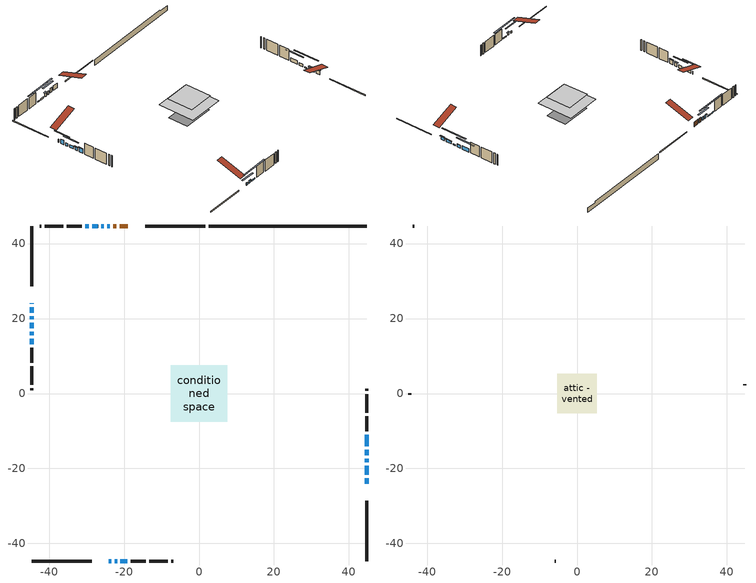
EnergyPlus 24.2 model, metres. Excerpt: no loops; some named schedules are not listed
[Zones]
conditioned space
 floor outside (Floor1 construction): -0.68,-0.68 -0.68,0.68 0.68,0.68 0.68,-0.68 z0.61
 floor adiabatic (AdiabaticFloorConstruction): -7.51,-7.51 -7.51,7.51 7.51,7.51 7.51,-7.51 z3.05
 floor foundation (Slab1 construction): -6.31,-4.21 -6.31,4.21 6.31,4.21 6.31,-4.21 z-1.83
 wall outside (RimJoist1 construction): 1.7,44.69 -14.38,44.69 / -44.69,-44.69 -28.62,-44.69 / -44.69,44.69 -44.69,28.62 / 44.69,-44.69 44.69,-28.62 z0.61:0.91
 wall outside (AdiabaticWallConstruction 1): -18.97,44.69 -21.12,44.69 / -22.05,44.69 -22.94,44.69 z0.61:2.64
 wall outside (AdiabaticWallConstruction): -44.69,24.03 -44.69,23.93 / 44.69,-21.67 44.69,-19.24 / -44.69,20.65 -44.69,19.82 / -44.69,18.89 -44.69,17.46 / 44.69,-16.46 44.69,-14.98 z0.61:1.83; -23.87,44.69 -24.48,44.69 / -25.41,44.69 -26.02,44.69 z0.61:2.14; -24.03,-44.69 -23.41,-44.69 z0.61:1.53; -44.69,23 -44.69,21.58 / -44.69,14.59 -44.69,13.17 z0.61:2.44; 44.69,-24.02 44.69,-22.6 / -44.69,16.54 -44.69,15.52 / 44.69,-14.05 44.69,-11 z0.61:2.13; -22.49,-44.69 -21.87,-44.69 z0.61:1.63; 44.69,-18.31 44.69,-17.39 / -26.95,44.69 -28.47,44.69 / -29.4,44.69 -30.32,44.69 / -20.95,-44.69 -19.12,-44.69 z0.61:1.07
 wall outside (Wall1 construction): -31.24,44.69 -35.23,44.69 / -18.19,-44.69 -14.2,-44.69 / -44.69,12.24 -44.69,8.25 / 44.69,-10.07 44.69,-6.09 z0.61:5.49
 wall outside (Wall2 construction): -36.16,44.69 -41.11,44.69 / -13.27,-44.69 -8.33,-44.69 / -44.69,7.32 -44.69,2.38 / 44.69,-5.16 44.69,-0.21 z0.61:5.49
 wall outside (Wall3 construction): -42.03,44.69 -42.55,44.69 / -7.4,-44.69 -6.88,-44.69 / -44.69,1.45 -44.69,0.93 / 44.69,0.72 44.69,1.24 z0.61:5.49
 wall foundation (FoundationWall1 construction): 2.63,44.69,-1.83 2.63,44.69,0.61 40.48,44.69,0.61 40.48,44.69,0.05 44.69,44.69,0.05 44.69,44.69,-1.83
 window (WindowConstruction 11): -44.69,24.02 -44.69,23.93 z0.61:1.83
 window (WindowConstruction 1): -23.87,44.69 -24.48,44.69 z0.61:2.13
 window (WindowConstruction 2): -25.41,44.69 -26.02,44.69 z0.61:2.13
 window (WindowConstruction 3): -24.02,-44.69 -23.41,-44.69 z0.61:1.52
 window (WindowConstruction 4): -44.69,23 -44.69,21.58 z0.61:2.44
 window (WindowConstruction 5): 44.69,-24.02 44.69,-22.6 z0.61:2.13
 window (WindowConstruction 6): 44.69,-21.67 44.69,-19.24 z0.61:1.83
 window (WindowConstruction 7): -22.48,-44.69 -21.88,-44.69 z0.61:1.62
 window (WindowConstruction 12): -44.69,20.65 -44.69,19.82 z0.61:1.83
 window (WindowConstruction 8): -44.69,18.89 -44.69,17.46 z0.61:1.83
 window (WindowConstruction 9): -44.69,16.53 -44.69,15.52 z0.61:2.13
 window (WindowConstruction 10): -44.69,14.59 -44.69,13.17 z0.61:2.44
 window (WindowConstruction 14): 44.69,-18.31 44.69,-17.39 z0.61:1.07
 window (WindowConstruction 15): -26.95,44.69 -28.47,44.69 z0.61:1.07
 window (WindowConstruction 16): -29.4,44.69 -30.32,44.69 z0.61:1.07
 window (WindowConstruction 17): -20.95,-44.69 -19.12,-44.69 z0.61:1.07
 window (WindowConstruction 13): 44.69,-16.46 44.69,-14.98 z0.61:1.83
 window (WindowConstruction): 44.69,-14.05 44.69,-11 z0.61:2.13
 door (Door): -18.97,44.69 -21.12,44.69 z0.61:2.64
 door (Door 1): -22.05,44.69 -22.94,44.69 z0.61:2.64
 ceiling adiabatic (AdiabaticFloorConstruction): 7.51,-7.51 7.51,7.51 -7.51,7.51 -7.51,-7.51 z3.05
attic - vented
 floor to conditioned space (Floor3 construction Reversed): -5.32,-5.32 -5.32,5.32 5.32,5.32 5.32,-5.32 z5.49
 wall outside (Wall4 construction): -43.48,44.69 -43.76,44.69 / -5.95,-44.69 -5.67,-44.69 / -44.69,0 -44.69,-0.28 / 44.69,2.17 44.69,2.45 z0.61:5.49
 roof outside (Roof1 construction): -18.04,44.69,5.49 -18.04,34.32,8.94 -15.31,34.32,8.94 -15.31,44.69,5.49; -24.95,-44.69,5.49 -24.95,-34.32,8.94 -27.69,-34.32,8.94 -27.69,-44.69,5.49; -44.69,24.95,5.49 -34.32,24.95,8.94 -34.32,27.69,8.94 -44.69,27.69,5.49; 44.69,-24.95,5.49 34.32,-24.95,8.94 34.32,-27.69,8.94 44.69,-27.69,5.49
shading: -27.12,44.69 -21.23,44.69 -21.23,45.1 -27.12,45.1 z4.77; -26.22,44.69 -25.21,44.69 -25.21,45.1 -26.22,45.1 z2.34; -20.77,-44.69 -26.66,-44.69 -26.66,-45.1 -20.77,-45.1 z4.16; -44.69,18.94 -44.69,25.64 -45.1,25.64 -45.1,18.94 z5.08; 44.69,-22.4 44.69,-24.22 45.1,-24.22 45.1,-22.4 z2.34; 44.69,-19.03 44.69,-21.88 45.1,-21.88 45.1,-19.03 z2.03; -21.67,-44.69 -22.69,-44.69 -22.69,-45.1 -21.67,-45.1 z1.83; -44.69,14.82 -44.69,21.53 -45.1,21.53 -45.1,14.82 z4.47; -44.69,15.32 -44.69,16.74 -45.1,16.74 -45.1,15.32 z2.34; -44.69,12.97 -44.69,14.79 -45.1,14.79 -45.1,12.97 z2.64; 44.69,-12.31 44.69,-23.39 45.1,-23.39 45.1,-12.31 z6.15; -33.55,44.69 -21.87,44.69 -21.87,45.1 -33.55,45.1 z6.15; -35.4,44.69 -24.32,44.69 -24.32,45.1 -35.4,45.1 z6.15; -14.04,-44.69 -26.03,-44.69 -26.03,-45.1 -14.04,-45.1 z6.15; 44.69,-8.36 44.69,-16.69 45.1,-16.69 45.1,-8.36 z4.77
[Building]
Building 1: Terrain=Suburbs
[Site:Location]
Edmonton Intl AP_AB: Latitude {deg}=53.31; Longitude {deg}=-113.58; Time Zone {hr}=-7; Elevation {m}=723; Keep Site Location Information=Yes
[Site:GroundTemperature:Shallow]
-1.56185, -3.61833, -3.78302, -2.80711, 1.11059, 5.01004, 8.39065, 10.5322, 10.7141, 8.97234, 5.67794, 1.89811
[Site:WaterMainsTemperature]
Calculation Method=Schedule; Temperature Schedule=mains temperature schedule
[Material] Roughness=Rough; Thermal Absorptance=0.9
Name | Thickness {m} | Conductivity {W/m-K} | Density {kg/m3} | Specific Heat {J/kg-K} | Solar Absorptance | Visible Absorptance
asphalt or fiberglass shingles | 0.00635 | 0.162714 | 1121.4 | 1465.45 | 0.4 | 0.4
ceiling loosefill ins | 0.169333 | 0.0480833 | 16.02 | 1046.75 | 0.7 | 0.7
ceiling stud and cavity | 0.1397 | 0.0953572 | 65.682 | 1177.47 | 0.7 | 0.7
concrete 4.0 in. | 0.1016 | 1.803125 | 2242.8 | 837.4 | 0.7 | 0.7
concrete 8.0 in. | 0.2032 | 1.803125 | 2242.8 | 837.4 | 0.7 | 0.7
door material | 0.04445 | 0.053851 | 512.64 | 1214.23 | 0.7 | 0.7
exterior vertical ins | 0.0460229 | 0.029427 | 32.04 | 1214.23 | 0.7 | 0.7
floor covering | 0.0127 | 0.0433444 | 54.468 | 1339.84 | 0.6 | 0.6
floor rigid ins; rim joist rigid ins | 0.051816 | 0.029427 | 32.04 | 1214.23 | 0.7 | 0.7
floor rigid ins 1; wall rigid ins | 0.512978 | 0.029427 | 32.04 | 1214.23 | 0.7 | 0.7
floor stud and cavity | 0.1397 | 0.0936471 | 92.3553 | 1139.71 | 0.7 | 0.7
floor stud and cavity 1 | 0.1397 | 1.75129 | 37.0049 | 1207.88 | 0.7 | 0.7
furniture material conditioned space 1 | 0.1524 | 0.115458 | 640.8 | 1214.23 | 0.6 | 0.6
gypsum board | 0.0127 | 0.160291 | 801 | 837.4 | 0.6 | 0.6
gypsum board 1 | 0.0127 | 0.160291 | 801 | 837.4 | 0.7 | 0.7
osb sheathing 0.5 in. | 0.0127 | 0.115458 | 512.64 | 1214.23 | 0.7 | 0.7
osb sheathing 0.75 in. | 0.01905 | 0.115458 | 512.64 | 1214.23 | 0.7 | 0.7
osb sheathing 2.0 in. | 0.0508 | 0.115458 | 512.64 | 1214.23 | 0.7 | 0.7
rim joist stud and cavity | 0.0508 | 0.0449671 | 125.044 | 1163.47 | 0.6 | 0.6
wall stud and cavity | 0.1397 | 0.100302 | 139.0536 | 1170.24 | 0.7 | 0.7
wall stud and cavity 1 | 0.1397 | 0.100049 | 139.0536 | 1170.24 | 0.7 | 0.7
wall stud and cavity 2 | 0.1397 | 0.117365 | 139.0536 | 1170.24 | 0.7 | 0.7
wall stud and cavity 3 | 0.0889 | 6.1454 | 50.32683 | 1063.81 | 0.6 | 0.6
wall stud and cavity 4 | 0.0889 | 0.380278 | 52.3479 | 1209.89 | 0.7 | 0.7
wall stud and cavity 5 | 0.0889 | 0.391764 | 83.0341 | 1211.67 | 0.7 | 0.7
wood siding | 0.0254 | 0.102417 | 544.68 | 1172.36 | 0.4 | 0.4
wood siding 1 | 0.00254 | 0.102417 | 544.68 | 1172.36 | 0.4 | 0.4
wood siding 2; wood siding 3; wood siding 4 | 0.0254 | 0.102417 | 544.68 | 1172.36 | 0.7 | 0.7
[WindowMaterial:SimpleGlazingSystem]
Name | U-Factor {W/m2-K} | Solar Heat Gain Coefficient
WindowMaterial | 2.14572 | 0.42
WindowMaterial 1 | 2.99571 | 0.51
WindowMaterial 10 | 3.318791 | 0.56
WindowMaterial 11 | 3.310274 | 0.62
WindowMaterial 12 | 3.05136 | 0.42
WindowMaterial 13 | 3.03376 | 0.47
WindowMaterial 2 | 1.96005 | 0.45
WindowMaterial 3 | 2.10427 | 0.42
WindowMaterial 4 | 2.98606 | 0.56
WindowMaterial 5 | 2.992306 | 0.51
WindowMaterial 6 | 2.92814 | 0.61
WindowMaterial 7 | 2.02932 | 0.44
WindowMaterial 8 | 2.90941 | 0.64
WindowMaterial 9 | 3.276206 | 0.41
[Construction]
AdiabaticFloorConstruction: floor stud and cavity 1, floor rigid ins 1, osb sheathing 0.75 in., floor covering
AdiabaticWallConstruction: wood siding 3, wall rigid ins, wall stud and cavity 4, gypsum board
AdiabaticWallConstruction 1: wood siding 4, wall rigid ins, wall stud and cavity 4, gypsum board
Door; Door 1: door material
Floor1 construction: floor stud and cavity, floor rigid ins, osb sheathing 0.75 in., floor covering
Floor3 construction Reversed: gypsum board, ceiling stud and cavity, ceiling loosefill ins
FoundationWall1 construction: concrete 8.0 in., gypsum board 1
furniture construction conditioned space 1: furniture material conditioned space 1
PartitionWallConstruction: gypsum board, wall stud and cavity 5, gypsum board
RimJoist1 construction: wood siding 2, rim joist rigid ins, osb sheathing 2.0 in., rim joist stud and cavity
Roof1 construction: asphalt or fiberglass shingles
Slab1 construction: concrete 4.0 in.
Wall1 construction: wood siding, osb sheathing 0.5 in., wall stud and cavity, gypsum board
Wall2 construction: wood siding, osb sheathing 0.5 in., wall stud and cavity 1, gypsum board
Wall3 construction: wood siding, osb sheathing 0.5 in., wall stud and cavity 2, gypsum board
Wall4 construction: wood siding 1, wall stud and cavity 3
WindowConstruction; WindowConstruction 1; WindowConstruction 2: WindowMaterial
WindowConstruction 10: WindowMaterial 8
WindowConstruction 11: WindowMaterial 9
WindowConstruction 12: WindowMaterial 10
WindowConstruction 13: WindowMaterial 11
WindowConstruction 14; WindowConstruction 16; WindowConstruction 17: WindowMaterial 12
WindowConstruction 15: WindowMaterial 13
WindowConstruction 3: WindowMaterial 1
WindowConstruction 4: WindowMaterial 2
WindowConstruction 5: WindowMaterial 3
WindowConstruction 6: WindowMaterial 4
WindowConstruction 7: WindowMaterial 5
WindowConstruction 8: WindowMaterial 6
WindowConstruction 9: WindowMaterial 7
[Zone] Multiplier=1; Part of Total Floor Area=Yes
Name | Volume {m3}
attic - vented | 63.654
conditioned space | 859.5
[Space]
Name | Zone | Volume {m3}
attic - vented 1 | attic - vented | 63.654
conditioned space 1 | conditioned space | 859.5
[ZoneInfiltration:EffectiveLeakageArea]
infil attic - vented 1: Zone or Space=attic - vented 1; Schedule=Always On Discrete; Effective Air Leakage Area {cm2}=3944.7; Stack Coefficient=0.000579554; Wind Coefficient=1.62655e-05
[ZoneMixing]
whole house fan mix: Zone or Space=attic - vented; Schedule=Always On Continuous; Design Flow Rate Calculation Method=Flow/Zone; Design Flow Rate {m3/s}=0; Source Zone or Space=conditioned space
[SurfaceProperty:ExposedFoundationPerimeter]
Slab1: Exposed Perimeter Calculation Method=TotalExposedPerimeter; Total Exposed Perimeter {m}=42.062
[InternalMass] Zone or ZoneList=conditioned space; Space or SpaceList=conditioned space 1
Name | Construction | Surface Area {m2}
furniture mass conditioned space 1 | furniture construction conditioned space 1 | 133.484
partition wall mass | PartitionWallConstruction | 333.71
[Lights]
interior lighting: Zone or ZoneList or Space or SpaceList=conditioned space 1; Schedule=interior lighting schedule; Design Level Calculation Method=LightingLevel; Lighting Level {W}=343.2; Return Air Fraction=0; Fraction Radiant=0.6; Fraction Visible=0.2; Fraction Replaceable=1
[People]
occupants: Zone or ZoneList or Space or SpaceList=conditioned space 1; Number of People Schedule=occupants schedule; Number of People Calculation Method=People; Number of People=3; Fraction Radiant=0.314171; Sensible Heat Fraction=0.56303; Activity Level Schedule=occupants activity schedule; Carbon Dioxide Generation Rate {m3/s-W}=0; Enable ASHRAE 55 Comfort Warnings=No; Mean Radiant Temperature Calculation Type=EnclosureAveraged
[ElectricEquipment] Zone or ZoneList or Space or SpaceList=conditioned space 1; Design Level Calculation Method=EquipmentLevel
Name | Schedule | Design Level {W} | Fraction Latent | Fraction Radiant | Fraction Lost
clothes dryer | clothes dryer schedule | 140.772 | 0.015 | 0.081 | 0.85
clothes washer | clothes washer schedule | 32.1985 | 0.03 | 0.162 | 0.7
cooking range | cooking range schedule | 215.147 | 0.08 | 0.432 | 0.2
dishwasher | dishwasher schedule | 66.8632 | 0.3 | 0.18 | 0.4
fridge | fridge schedule | 72.9452 | 0 | 0.6 | 0
mech vent bath fan 0 | mech vent bath fan 0 schedule | 50.2 | 0 | 0 | 1
mech vent bath fan 1 | mech vent bath fan 1 schedule | 50.2 | 0 | 0 | 1
mech vent house fan | mech vent house fan schedule | 0 | 0 | 0 | 1
mech vent house fan cfis | mech vent house fan cfis schedule | 0 | 0 | 0 | 0
mech vent range fan 0 | mech vent range fan 0 schedule | 57 | 0 | 0 | 1
misc plug loads | misc plug loads schedule | 494.7 | 0.045 | 0.513 | 0.1
whole house fan | Always On Discrete | 0 | 0 | 0 | 1
[OtherEquipment] Zone or ZoneList or Space or SpaceList=conditioned space 1; Design Level Calculation Method=EquipmentLevel
Name | Fuel Type | Schedule | Design Level {W} | Fraction Latent | Fraction Radiant | Fraction Lost
clothes dryer 1 | Electricity | clothes dryer schedule | 0 | 0.015 | 0.081 | 0.85
cooking range 1 | Electricity | cooking range schedule | 0 | 0.08 | 0.432 | 0.2
general water use latent | None | general water use schedule | 62.594 | 1 | 0 | 0
general water use sensible | None | general water use schedule | -61.6891 | 0 | 0.6 | 0
mech vent house fan latent load | None | Always On Discrete | 0 | 1 | 0 | 0
mech vent house fan sensible load | None | Always On Discrete | 0 | 0 | 0 | 0
water heater energy adjustment1; water heater energy adjustment2 | NaturalGas | Always On Discrete | 0.01 | 0 | 0 | 1
[ZoneInfiltration:DesignFlowRate] Zone or ZoneList or Space or SpaceList=conditioned space 1; Schedule=Always On Discrete; Design Flow Rate Calculation Method=Flow/Zone; Design Flow Rate {m3/s}=0
infil flow; natural vent flow; whole house fan flow
[Foundation:Kiva]
Foundation Kiva 1: Initial Indoor Air Temperature {C}=18; Wall Height Above Grade {m}=0.609996; Wall Depth Below Slab {m}=0.2032; Custom Block Material Name 1=exterior vertical ins; Custom Block Depth 1 {m}=2.43998; Custom Block X Position 1 {m}=0.2159; Custom Block Z Position 1 {m}=0
[Foundation:Kiva:Settings]
Soil Conductivity {W/m-K}=0.849921; Soil Density {kg/m3}=1842.3; Soil Specific Heat {J/kg-K}=418.7; Ground Solar Absorptivity=0.9; Ground Thermal Absorptivity=0.9; Ground Surface Roughness {m}=0.03; Far-Field Width {m}=40; Deep-Ground Boundary Condition=ZeroFlux; Deep-Ground Depth {m}=40; Minimum Cell Dimension {m}=0.2; Maximum Cell Growth Coefficient=3; Simulation Timestep=Timestep
[Exterior:Lights]
exterior lighting: Schedule=exterior lighting schedule; Design Level {W}=75.6
[Schedule:Constant]
Name | Hourly Value
Always On Continuous; mech vent house fan schedule; mech vent house fan cfis schedule; Always On Discrete | 1
occupants activity schedule | 117.228
fridge schedule | 0
[Schedule:Week:Daily]
interior lighting schedule Week Rule - Jan1-Jan27: interior lighting schedule day, interior lighting schedule day, interior lighting schedule day, interior lighting schedule day, interior lighting schedule day, interior lighting schedule day, interior lighting schedule day, interior lighting schedule default day, interior lighting schedule default day, interior lighting schedule default day, interior lighting schedule default day, interior lighting schedule default day
interior lighting schedule Week Rule - Jan28-Feb3: interior lighting schedule day, interior lighting schedule day, interior lighting schedule day, interior lighting schedule day, interior lighting schedule day 1, interior lighting schedule day 1, interior lighting schedule day 1, interior lighting schedule default day, interior lighting schedule default day, interior lighting schedule default day, interior lighting schedule default day, interior lighting schedule default day
interior lighting schedule Week Rule - Feb4-Feb24: interior lighting schedule day 1, interior lighting schedule day 1, interior lighting schedule day 1, interior lighting schedule day 1, interior lighting schedule day 1, interior lighting schedule day 1, interior lighting schedule day 1, interior lighting schedule default day, interior lighting schedule default day, interior lighting schedule default day, interior lighting schedule default day, interior lighting schedule default day
interior lighting schedule Week Rule - Feb25-Mar3: interior lighting schedule day 1, interior lighting schedule day 1, interior lighting schedule day 1, interior lighting schedule day 1, interior lighting schedule day 2, interior lighting schedule day 2, interior lighting schedule day 2, interior lighting schedule default day, interior lighting schedule default day, interior lighting schedule default day, interior lighting schedule default day, interior lighting schedule default day
interior lighting schedule Week Rule - Mar4-Mar31: interior lighting schedule day 2, interior lighting schedule day 2, interior lighting schedule day 2, interior lighting schedule day 2, interior lighting schedule day 2, interior lighting schedule day 2, interior lighting schedule day 2, interior lighting schedule default day, interior lighting schedule default day, interior lighting schedule default day, interior lighting schedule default day, interior lighting schedule default day
interior lighting schedule Week Rule - Apr1-Apr28: interior lighting schedule day 3, interior lighting schedule day 3, interior lighting schedule day 3, interior lighting schedule day 3, interior lighting schedule day 3, interior lighting schedule day 3, interior lighting schedule day 3, interior lighting schedule default day, interior lighting schedule default day, interior lighting schedule default day, interior lighting schedule default day, interior lighting schedule default day
interior lighting schedule Week Rule - Apr29-May5: interior lighting schedule day 3, interior lighting schedule day 3, interior lighting schedule day 4, interior lighting schedule day 4, interior lighting schedule day 4, interior lighting schedule day 4, interior lighting schedule day 4, interior lighting schedule default day, interior lighting schedule default day, interior lighting schedule default day, interior lighting schedule default day, interior lighting schedule default day
interior lighting schedule Week Rule - May6-May26: interior lighting schedule day 4, interior lighting schedule day 4, interior lighting schedule day 4, interior lighting schedule day 4, interior lighting schedule day 4, interior lighting schedule day 4, interior lighting schedule day 4, interior lighting schedule default day, interior lighting schedule default day, interior lighting schedule default day, interior lighting schedule default day, interior lighting schedule default day
interior lighting schedule Week Rule - May27-Jun2: interior lighting schedule day 4, interior lighting schedule day 4, interior lighting schedule day 4, interior lighting schedule day 4, interior lighting schedule day 4, interior lighting schedule day 5, interior lighting schedule day 5, interior lighting schedule default day, interior lighting schedule default day, interior lighting schedule default day, interior lighting schedule default day, interior lighting schedule default day
interior lighting schedule Week Rule - Jun3-Jun30: interior lighting schedule day 5, interior lighting schedule day 5, interior lighting schedule day 5, interior lighting schedule day 5, interior lighting schedule day 5, interior lighting schedule day 5, interior lighting schedule day 5, interior lighting schedule default day, interior lighting schedule default day, interior lighting schedule default day, interior lighting schedule default day, interior lighting schedule default day
interior lighting schedule Week Rule - Jul1-Jul28: interior lighting schedule day 6, interior lighting schedule day 6, interior lighting schedule day 6, interior lighting schedule day 6, interior lighting schedule day 6, interior lighting schedule day 6, interior lighting schedule day 6, interior lighting schedule default day, interior lighting schedule default day, interior lighting schedule default day, interior lighting schedule default day, interior lighting schedule default day
interior lighting schedule Week Rule - Jul29-Aug4: interior lighting schedule day 6, interior lighting schedule day 6, interior lighting schedule day 6, interior lighting schedule day 7, interior lighting schedule day 7, interior lighting schedule day 7, interior lighting schedule day 7, interior lighting schedule default day, interior lighting schedule default day, interior lighting schedule default day, interior lighting schedule default day, interior lighting schedule default day
interior lighting schedule Week Rule - Aug5-Aug25: interior lighting schedule day 7, interior lighting schedule day 7, interior lighting schedule day 7, interior lighting schedule day 7, interior lighting schedule day 7, interior lighting schedule day 7, interior lighting schedule day 7, interior lighting schedule default day, interior lighting schedule default day, interior lighting schedule default day, interior lighting schedule default day, interior lighting schedule default day
interior lighting schedule Week Rule - Aug26-Sep1: interior lighting schedule day 7, interior lighting schedule day 7, interior lighting schedule day 7, interior lighting schedule day 7, interior lighting schedule day 7, interior lighting schedule day 7, interior lighting schedule day 8, interior lighting schedule default day, interior lighting schedule default day, interior lighting schedule default day, interior lighting schedule default day, interior lighting schedule default day
interior lighting schedule Week Rule - Sep2-Sep29: interior lighting schedule day 8, interior lighting schedule day 8, interior lighting schedule day 8, interior lighting schedule day 8, interior lighting schedule day 8, interior lighting schedule day 8, interior lighting schedule day 8, interior lighting schedule default day, interior lighting schedule default day, interior lighting schedule default day, interior lighting schedule default day, interior lighting schedule default day
interior lighting schedule Week Rule - Sep30-Oct6: interior lighting schedule day 8, interior lighting schedule day 9, interior lighting schedule day 9, interior lighting schedule day 9, interior lighting schedule day 9, interior lighting schedule day 9, interior lighting schedule day 9, interior lighting schedule default day, interior lighting schedule default day, interior lighting schedule default day, interior lighting schedule default day, interior lighting schedule default day
interior lighting schedule Week Rule - Oct7-Oct27: interior lighting schedule day 9, interior lighting schedule day 9, interior lighting schedule day 9, interior lighting schedule day 9, interior lighting schedule day 9, interior lighting schedule day 9, interior lighting schedule day 9, interior lighting schedule default day, interior lighting schedule default day, interior lighting schedule default day, interior lighting schedule default day, interior lighting schedule default day
interior lighting schedule Week Rule - Oct28-Nov3: interior lighting schedule day 9, interior lighting schedule day 9, interior lighting schedule day 9, interior lighting schedule day 9, interior lighting schedule day 10, interior lighting schedule day 10, interior lighting schedule day 10, interior lighting schedule default day, interior lighting schedule default day, interior lighting schedule default day, interior lighting schedule default day, interior lighting schedule default day
interior lighting schedule Week Rule - Nov4-Nov24: interior lighting schedule day 10, interior lighting schedule day 10, interior lighting schedule day 10, interior lighting schedule day 10, interior lighting schedule day 10, interior lighting schedule day 10, interior lighting schedule day 10, interior lighting schedule default day, interior lighting schedule default day, interior lighting schedule default day, interior lighting schedule default day, interior lighting schedule default day
interior lighting schedule Week Rule - Nov25-Dec1: interior lighting schedule day 10, interior lighting schedule day 10, interior lighting schedule day 10, interior lighting schedule day 10, interior lighting schedule day 10, interior lighting schedule day 10, interior lighting schedule day 11, interior lighting schedule default day, interior lighting schedule default day, interior lighting schedule default day, interior lighting schedule default day, interior lighting schedule default day
interior lighting schedule Week Rule - Dec2-Dec31: interior lighting schedule day 11, interior lighting schedule day 11, interior lighting schedule day 11, interior lighting schedule day 11, interior lighting schedule day 11, interior lighting schedule day 11, interior lighting schedule day 11, interior lighting schedule default day, interior lighting schedule default day, interior lighting schedule default day, interior lighting schedule default day, interior lighting schedule default day
occupants schedule Week Rule - Jan1-Dec31: occupants schedule day, occupants schedule day, occupants schedule day, occupants schedule day, occupants schedule day, occupants schedule day, occupants schedule day, occupants schedule default day, occupants schedule default day, occupants schedule default day, occupants schedule default day, occupants schedule default day
clothes dryer schedule Week Rule - Jan1-Dec31: clothes dryer schedule day, clothes dryer schedule day, clothes dryer schedule day, clothes dryer schedule day, clothes dryer schedule day, clothes dryer schedule day, clothes dryer schedule day, clothes dryer schedule default day, clothes dryer schedule default day, clothes dryer schedule default day, clothes dryer schedule default day, clothes dryer schedule default day
clothes washer schedule Week Rule - Jan1-Dec31: clothes washer schedule day, clothes washer schedule day, clothes washer schedule day, clothes washer schedule day, clothes washer schedule day, clothes washer schedule day, clothes washer schedule day, clothes washer schedule default day, clothes washer schedule default day, clothes washer schedule default day, clothes washer schedule default day, clothes washer schedule default day
cooking range schedule Week Rule - Jan1-Dec31: cooking range schedule day, cooking range schedule day, cooking range schedule day, cooking range schedule day, cooking range schedule day, cooking range schedule day, cooking range schedule day, cooking range schedule default day, cooking range schedule default day, cooking range schedule default day, cooking range schedule default day, cooking range schedule default day
dishwasher schedule Week Rule - Jan1-Dec31: dishwasher schedule day, dishwasher schedule day, dishwasher schedule day, dishwasher schedule day, dishwasher schedule day, dishwasher schedule day, dishwasher schedule day, dishwasher schedule default day, dishwasher schedule default day, dishwasher schedule default day, dishwasher schedule default day, dishwasher schedule default day
mech vent bath fan 0 schedule Week Rule - Jan1-Dec31: mech vent bath fan 0 schedule day, mech vent bath fan 0 schedule day, mech vent bath fan 0 schedule day, mech vent bath fan 0 schedule day, mech vent bath fan 0 schedule day, mech vent bath fan 0 schedule day, mech vent bath fan 0 schedule day, mech vent bath fan 0 schedule default day, mech vent bath fan 0 schedule default day, mech vent bath fan 0 schedule default day, mech vent bath fan 0 schedule default day, mech vent bath fan 0 schedule default day
mech vent bath fan 1 schedule Week Rule - Jan1-Dec31: mech vent bath fan 1 schedule day, mech vent bath fan 1 schedule day, mech vent bath fan 1 schedule day, mech vent bath fan 1 schedule day, mech vent bath fan 1 schedule day, mech vent bath fan 1 schedule day, mech vent bath fan 1 schedule day, mech vent bath fan 1 schedule default day, mech vent bath fan 1 schedule default day, mech vent bath fan 1 schedule default day, mech vent bath fan 1 schedule default day, mech vent bath fan 1 schedule default day
mech vent range fan 0 schedule Week Rule - Jan1-Dec31: mech vent range fan 0 schedule day, mech vent range fan 0 schedule day, mech vent range fan 0 schedule day, mech vent range fan 0 schedule day, mech vent range fan 0 schedule day, mech vent range fan 0 schedule day, mech vent range fan 0 schedule day, mech vent range fan 0 schedule default day, mech vent range fan 0 schedule default day, mech vent range fan 0 schedule default day, mech vent range fan 0 schedule default day, mech vent range fan 0 schedule default day
misc plug loads schedule Week Rule - Jan1-Dec31: misc plug loads schedule day, misc plug loads schedule day, misc plug loads schedule day, misc plug loads schedule day, misc plug loads schedule day, misc plug loads schedule day, misc plug loads schedule day, misc plug loads schedule default day, misc plug loads schedule default day, misc plug loads schedule default day, misc plug loads schedule default day, misc plug loads schedule default day
general water use schedule Week Rule - Jan1-Dec31: general water use schedule day, general water use schedule day, general water use schedule day, general water use schedule day, general water use schedule day, general water use schedule day, general water use schedule day, general water use schedule default day, general water use schedule default day, general water use schedule default day, general water use schedule default day, general water use schedule default day
exterior lighting schedule Week Rule - Jan1-Jan27: exterior lighting schedule day, exterior lighting schedule day, exterior lighting schedule day, exterior lighting schedule day, exterior lighting schedule day, exterior lighting schedule day, exterior lighting schedule day, exterior lighting schedule default day, exterior lighting schedule default day, exterior lighting schedule default day, exterior lighting schedule default day, exterior lighting schedule default day
exterior lighting schedule Week Rule - Jan28-Feb3: exterior lighting schedule day, exterior lighting schedule day, exterior lighting schedule day, exterior lighting schedule day, exterior lighting schedule day 1, exterior lighting schedule day 1, exterior lighting schedule day 1, exterior lighting schedule default day, exterior lighting schedule default day, exterior lighting schedule default day, exterior lighting schedule default day, exterior lighting schedule default day
exterior lighting schedule Week Rule - Feb4-Feb24: exterior lighting schedule day 1, exterior lighting schedule day 1, exterior lighting schedule day 1, exterior lighting schedule day 1, exterior lighting schedule day 1, exterior lighting schedule day 1, exterior lighting schedule day 1, exterior lighting schedule default day, exterior lighting schedule default day, exterior lighting schedule default day, exterior lighting schedule default day, exterior lighting schedule default day
exterior lighting schedule Week Rule - Feb25-Mar3: exterior lighting schedule day 1, exterior lighting schedule day 1, exterior lighting schedule day 1, exterior lighting schedule day 1, exterior lighting schedule day 2, exterior lighting schedule day 2, exterior lighting schedule day 2, exterior lighting schedule default day, exterior lighting schedule default day, exterior lighting schedule default day, exterior lighting schedule default day, exterior lighting schedule default day
exterior lighting schedule Week Rule - Mar4-Mar31: exterior lighting schedule day 2, exterior lighting schedule day 2, exterior lighting schedule day 2, exterior lighting schedule day 2, exterior lighting schedule day 2, exterior lighting schedule day 2, exterior lighting schedule day 2, exterior lighting schedule default day, exterior lighting schedule default day, exterior lighting schedule default day, exterior lighting schedule default day, exterior lighting schedule default day
exterior lighting schedule Week Rule - Apr1-Apr28: exterior lighting schedule day 3, exterior lighting schedule day 3, exterior lighting schedule day 3, exterior lighting schedule day 3, exterior lighting schedule day 3, exterior lighting schedule day 3, exterior lighting schedule day 3, exterior lighting schedule default day, exterior lighting schedule default day, exterior lighting schedule default day, exterior lighting schedule default day, exterior lighting schedule default day
exterior lighting schedule Week Rule - Apr29-May5: exterior lighting schedule day 3, exterior lighting schedule day 3, exterior lighting schedule day 4, exterior lighting schedule day 4, exterior lighting schedule day 4, exterior lighting schedule day 4, exterior lighting schedule day 4, exterior lighting schedule default day, exterior lighting schedule default day, exterior lighting schedule default day, exterior lighting schedule default day, exterior lighting schedule default day
exterior lighting schedule Week Rule - May6-May26: exterior lighting schedule day 4, exterior lighting schedule day 4, exterior lighting schedule day 4, exterior lighting schedule day 4, exterior lighting schedule day 4, exterior lighting schedule day 4, exterior lighting schedule day 4, exterior lighting schedule default day, exterior lighting schedule default day, exterior lighting schedule default day, exterior lighting schedule default day, exterior lighting schedule default day
exterior lighting schedule Week Rule - May27-Jun2: exterior lighting schedule day 4, exterior lighting schedule day 4, exterior lighting schedule day 4, exterior lighting schedule day 4, exterior lighting schedule day 4, exterior lighting schedule day 5, exterior lighting schedule day 5, exterior lighting schedule default day, exterior lighting schedule default day, exterior lighting schedule default day, exterior lighting schedule default day, exterior lighting schedule default day
exterior lighting schedule Week Rule - Jun3-Jun30: exterior lighting schedule day 5, exterior lighting schedule day 5, exterior lighting schedule day 5, exterior lighting schedule day 5, exterior lighting schedule day 5, exterior lighting schedule day 5, exterior lighting schedule day 5, exterior lighting schedule default day, exterior lighting schedule default day, exterior lighting schedule default day, exterior lighting schedule default day, exterior lighting schedule default day
[Schedule:Year]
interior lighting schedule: interior lighting schedule Week Rule - Jan1-Jan27, 1, 1, 1, 27, interior lighting schedule Week Rule - Jan28-Feb3, 1, 28, 2, 3, interior lighting schedule Week Rule - Feb4-Feb24, 2, 4, 2, 24, interior lighting schedule Week Rule - Feb25-Mar3, 2, 25, 3, 3, interior lighting schedule Week Rule - Mar4-Mar31, 3, 4, 3, 31, interior lighting schedule Week Rule - Apr1-Apr28, 4, 1, 4, 28, interior lighting schedule Week Rule - Apr29-May5, 4, 29, 5, 5, interior lighting schedule Week Rule - May6-May26, 5, 6, 5, 26, interior lighting schedule Week Rule - May27-Jun2, 5, 27, 6, 2, interior lighting schedule Week Rule - Jun3-Jun30, 6, 3, 6, 30, interior lighting schedule Week Rule - Jul1-Jul28, 7, 1, 7, 28, interior lighting schedule Week Rule - Jul29-Aug4, 7, 29, 8, 4, interior lighting schedule Week Rule - Aug5-Aug25, 8, 5, 8, 25, interior lighting schedule Week Rule - Aug26-Sep1, 8, 26, 9, 1, interior lighting schedule Week Rule - Sep2-Sep29, 9, 2, 9, 29, interior lighting schedule Week Rule - Sep30-Oct6, 9, 30, 10, 6, interior lighting schedule Week Rule - Oct7-Oct27, 10, 7, 10, 27, interior lighting schedule Week Rule - Oct28-Nov3, 10, 28, 11, 3, interior lighting schedule Week Rule - Nov4-Nov24, 11, 4, 11, 24, interior lighting schedule Week Rule - Nov25-Dec1, 11, 25, 12, 1, interior lighting schedule Week Rule - Dec2-Dec31, 12, 2, 12, 31
occupants schedule: occupants schedule Week Rule - Jan1-Dec31, 1, 1, 12, 31
clothes dryer schedule: clothes dryer schedule Week Rule - Jan1-Dec31, 1, 1, 12, 31
clothes washer schedule: clothes washer schedule Week Rule - Jan1-Dec31, 1, 1, 12, 31
cooking range schedule: cooking range schedule Week Rule - Jan1-Dec31, 1, 1, 12, 31
dishwasher schedule: dishwasher schedule Week Rule - Jan1-Dec31, 1, 1, 12, 31
mech vent bath fan 0 schedule: mech vent bath fan 0 schedule Week Rule - Jan1-Dec31, 1, 1, 12, 31
mech vent bath fan 1 schedule: mech vent bath fan 1 schedule Week Rule - Jan1-Dec31, 1, 1, 12, 31
mech vent range fan 0 schedule: mech vent range fan 0 schedule Week Rule - Jan1-Dec31, 1, 1, 12, 31
misc plug loads schedule: misc plug loads schedule Week Rule - Jan1-Dec31, 1, 1, 12, 31
general water use schedule: general water use schedule Week Rule - Jan1-Dec31, 1, 1, 12, 31
exterior lighting schedule: exterior lighting schedule Week Rule - Jan1-Jan27, 1, 1, 1, 27, exterior lighting schedule Week Rule - Jan28-Feb3, 1, 28, 2, 3, exterior lighting schedule Week Rule - Feb4-Feb24, 2, 4, 2, 24, exterior lighting schedule Week Rule - Feb25-Mar3, 2, 25, 3, 3, exterior lighting schedule Week Rule - Mar4-Mar31, 3, 4, 3, 31, exterior lighting schedule Week Rule - Apr1-Apr28, 4, 1, 4, 28, exterior lighting schedule Week Rule - Apr29-May5, 4, 29, 5, 5, exterior lighting schedule Week Rule - May6-May26, 5, 6, 5, 26, exterior lighting schedule Week Rule - May27-Jun2, 5, 27, 6, 2, exterior lighting schedule Week Rule - Jun3-Jun30, 6, 3, 6, 30, exterior lighting schedule Week Rule - Jul1-Jul28, 7, 1, 7, 28, exterior lighting schedule Week Rule - Jul29-Aug4, 7, 29, 8, 4, exterior lighting schedule Week Rule - Aug5-Aug25, 8, 5, 8, 25, exterior lighting schedule Week Rule - Aug26-Sep1, 8, 26, 9, 1, exterior lighting schedule Week Rule - Sep2-Sep29, 9, 2, 9, 29, exterior lighting schedule Week Rule - Sep30-Oct6, 9, 30, 10, 6, exterior lighting schedule Week Rule - Oct7-Oct27, 10, 7, 10, 27, exterior lighting schedule Week Rule - Oct28-Nov3, 10, 28, 11, 3, exterior lighting schedule Week Rule - Nov4-Nov24, 11, 4, 11, 24, exterior lighting schedule Week Rule - Nov25-Dec1, 11, 25, 12, 1, exterior lighting schedule Week Rule - Dec2-Dec31, 12, 2, 12, 31
[Schedule:Compact]
mains temperature schedule: Through: 01/01, For: AllDays, Until: 24:00, 3.97167, Through: 01/02, For: AllDays, Until: 24:00, 3.90778, Through: 01/03, For: AllDays, Until: 24:00, 3.84556, Through: 01/04, For: AllDays, Until: 24:00, 3.78389, Through: 01/05, For: AllDays, Until: 24:00, 3.72278, Through: 01/06, For: AllDays, Until: 24:00, 3.66278, Through: 01/07, For: AllDays, Until: 24:00, 3.60389, Through: 01/08, For: AllDays, Until: 24:00, 3.54556, Through: 01/09, For: AllDays, Until: 24:00, 3.48833, Through: 01/10, For: AllDays, Until: 24:00, 3.43167, Through: 01/11, For: AllDays, Until: 24:00, 3.37611, Through: 01/12, For: AllDays, Until: 24:00, 3.32167, Through: 01/13, For: AllDays, Until: 24:00, 3.26833, Through: 01/14, For: AllDays, Until: 24:00, 3.21556, Through: 01/15, For: AllDays, Until: 24:00, 3.16444, Through: 01/16, For: AllDays, Until: 24:00, 3.11389, Through: 01/17, For: AllDays, Until: 24:00, 3.06444, Through: 01/18, For: AllDays, Until: 24:00, 3.01611, Through: 01/19, For: AllDays, Until: 24:00, 2.96889, Through: 01/20, For: AllDays, Until: 24:00, 2.92278, Through: 01/21, For: AllDays, Until: 24:00, 2.87722, Through: 01/22, For: AllDays, Until: 24:00, 2.83333, Through: 01/23, For: AllDays, Until: 24:00, 2.79056, Through: 01/24, For: AllDays, Until: 24:00, 2.74889, Through: 01/25, For: AllDays, Until: 24:00, 2.70833, Through: 01/26, For: AllDays, Until: 24:00, 2.66889, Through: 01/27, For: AllDays, Until: 24:00, 2.63056, Through: 01/28, For: AllDays, Until: 24:00, 2.59333, Through: 01/29, For: AllDays, Until: 24:00, 2.55778, Through: 01/30, For: AllDays, Until: 24:00, 2.52278, Through: 01/31, For: AllDays, Until: 24:00, 2.48944, Through: 02/01, For: AllDays, Until: 24:00, 2.45722, Through: 02/02, For: AllDays, Until: 24:00, 2.42611, Through: 02/03, For: AllDays, Until: 24:00, 2.39667, Through: 02/04, For: AllDays, Until: 24:00, 2.36833, Through: 02/05, For: AllDays, Until: 24:00, 2.34111, Through: 02/06, For: AllDays, Until: 24:00, 2.315, Through: 02/07, For: AllDays, Until: 24:00, 2.29056, Through: 02/08, For: AllDays, Until: 24:00, 2.26722, Through: 02/09, For: AllDays, Until: 24:00, 2.245, Through: 02/10, For: AllDays, Until: 24:00, 2.22444, Through: 02/11, For: AllDays, Until: 24:00, 2.20444, Through: 02/12, For: AllDays, Until: 24:00, 2.18667, Through: 02/13, For: AllDays, Until: 24:00, 2.17, Through: 02/14, For: AllDays, Until: 24:00, 2.15444, Through: 02/15, For: AllDays, Until: 24:00, 2.14, Through: 02/16, For: AllDays, Until: 24:00, 2.12722, Through: 02/17, For: AllDays, Until: 24:00, 2.11556, Through: 02/18, For: AllDays, Until: 24:00, 2.10556, Through: 02/19, For: AllDays, Until: 24:00, 2.09667, Through: 02/20, For: AllDays, Until: 24:00, 2.08889, Through: 02/21, For: AllDays, Until: 24:00, 2.08278, Through: 02/22, For: AllDays, Until: 24:00, 2.07833, Through: 02/23, For: AllDays, Until: 24:00, 2.07444, Through: 02/24, For: AllDays, Until: 24:00, 2.07278, Through: 02/25, For: AllDays, Until: 24:00, 2.07167, Through: 02/26, For: AllDays, Until: 24:00, 2.07222, Through: 02/27, For: AllDays, Until: 24:00, 2.07444, Through: 02/28, For: AllDays, Until: 24:00, 2.07778, Through: 03/01, For: AllDays, Until: 24:00, 2.08222, Through: 03/02, For: AllDays, Until: 24:00, 2.08833, Through: 03/03, For: AllDays, Until: 24:00, 2.09556, Through: 03/04, For: AllDays, Until: 24:00, 2.10444, Through: 03/05, For: AllDays, Until: 24:00, 2.11444, Through: 03/06, For: AllDays, Until: 24:00, 2.12556, Through: 03/07, For: AllDays, Until: 24:00, 2.13833, Through: 03/08, For: AllDays, Until: 24:00, 2.15278, Through: 03/09, For: AllDays, Until: 24:00, 2.16778, Through: 03/10, For: AllDays, Until: 24:00, 2.18444, Through: 03/11, For: AllDays, Until: 24:00, 2.20278, Through: 03/12, For: AllDays, Until: 24:00, 2.22167, Through: 03/13, For: AllDays, Until: 24:00, 2.24278, Through: 03/14, For: AllDays, Until: 24:00, 2.26444, Through: 03/15, For: AllDays, Until: 24:00, 2.28778, Through: 03/16, For: AllDays, Until: 24:00, 2.31222, Through: 03/17, For: AllDays, Until: 24:00, 2.33778, Through: 03/18, For: AllDays, Until: 24:00, 2.365, Through: 03/19, For: AllDays, Until: 24:00, 2.39333, Through: 03/20, For: AllDays, Until: 24:00, 2.42278, Through: 03/21, For: AllDays, Until: 24:00, 2.45389, Through: 03/22, For: AllDays, Until: 24:00, 2.48611, Through: 03/23, For: AllDays, Until: 24:00, 2.51889, Through: 03/24, For: AllDays, Until: 24:00, 2.55389, Through: 03/25, For: AllDays, Until: 24:00, 2.58944, Through: 03/26, For: AllDays, Until: 24:00, 2.62611, Through: 03/27, For: AllDays, Until: 24:00, 2.66444, Through: 03/28, For: AllDays, Until: 24:00, 2.70389, Through: 03/29, For: AllDays, Until: 24:00, 2.74389, Through: 03/30, For: AllDays, Until: 24:00, 2.78556, Through: 03/31, For: AllDays, Until: 24:00, 2.82833, Through: 04/01, For: AllDays, Until: 24:00, 2.87222, Through: 04/02, For: AllDays, Until: 24:00, 2.91722, Through: 04/03, For: AllDays, Until: 24:00, 2.96333, Through: 04/04, For: AllDays, Until: 24:00, 3.01056, Through: 04/05, For: AllDays, Until: 24:00, 3.05889, Through: 04/06, For: AllDays, Until: 24:00, 3.10833, Through: 04/07, For: AllDays, Until: 24:00, 3.15833, Through: 04/08, For: AllDays, Until: 24:00, 3.21, Through: 04/09, For: AllDays, Until: 24:00, 3.26222, Through: 04/10, For: AllDays, Until: 24:00, 3.31556, Through: 04/11, For: AllDays, Until: 24:00, 3.37, Through: 04/12, For: AllDays, Until: 24:00, 3.42556, Through: 04/13, For: AllDays, Until: 24:00, 3.48167, Through: 04/14, For: AllDays, Until: 24:00, 3.53889, Through: 04/15, For: AllDays, Until: 24:00, 3.59722, Through: 04/16, For: AllDays, Until: 24:00, 3.65611, Through: 04/17, For: AllDays, Until: 24:00, 3.71611, Through: 04/18, For: AllDays, Until: 24:00, 3.77667, Through: 04/19, For: AllDays, Until: 24:00, 3.83833, Through: 04/20, For: AllDays, Until: 24:00, 3.90111, Through: 04/21, For: AllDays, Until: 24:00, 3.96444, Through: 04/22, For: AllDays, Until: 24:00, 4.02833, Through: 04/23, For: AllDays, Until: 24:00, 4.09333, Through: 04/24, For: AllDays, Until: 24:00, 4.15889, Through: 04/25, For: AllDays, Until: 24:00, 4.225, Through: 04/26, For: AllDays, Until: 24:00, 4.29222, Through: 04/27, For: AllDays, Until: 24:00, 4.36, Through: 04/28, For: AllDays, Until: 24:00, 4.42833, Through: 04/29, For: AllDays, Until: 24:00, 4.49722, Through: 04/30, For: AllDays, Until: 24:00, 4.56667, Through: 05/01, For: AllDays, Until: 24:00, 4.63722, Through: 05/02, For: AllDays, Until: 24:00, 4.70833, Through: 05/03, For: AllDays, Until: 24:00, 4.77944, Through: 05/04, For: AllDays, Until: 24:00, 4.85167, Through: 05/05, For: AllDays, Until: 24:00, 4.92389, Through: 05/06, For: AllDays, Until: 24:00, 4.99722, Through: 05/07, For: AllDays, Until: 24:00, 5.07056, Through: 05/08, For: AllDays, Until: 24:00, 5.145, Through: 05/09, For: AllDays, Until: 24:00, 5.21944, Through: 05/10, For: AllDays, Until: 24:00, 5.29389, Through: 05/11, For: AllDays, Until: 24:00, 5.36944, Through: 05/12, For: AllDays, Until: 24:00, 5.445, Through: 05/13, For: AllDays, Until: 24:00, 5.52111, Through: 05/14, For: AllDays, Until: 24:00, 5.59722, Through: 05/15, For: AllDays, Until: 24:00, 5.67389, Through: 05/16, For: AllDays, Until: 24:00, 5.75056, Through: 05/17, For: AllDays, Until: 24:00, 5.82778, Through: 05/18, For: AllDays, Until: 24:00, 5.90556, Through: 05/19, For: AllDays, Until: 24:00, 5.98278, Through: 05/20, For: AllDays, Until: 24:00, 6.06056, Through: 05/21, For: AllDays, Until: 24:00, 6.13889, Through: 05/22, For: AllDays, Until: 24:00, 6.21667, Through: 05/23, For: AllDays, Until: 24:00, 6.295, Through: 05/24, For: AllDays, Until: 24:00, 6.37333, Through: 05/25, For: AllDays, Until: 24:00, 6.45222, Through: 05/26, For: AllDays, Until: 24:00, 6.53056, Through: 05/27, For: AllDays, Until: 24:00, 6.60889, Through: 05/28, For: AllDays, Until: 24:00, 6.68778, Through: 05/29, For: AllDays, Until: 24:00, 6.76611, Through: 05/30, For: AllDays, Until: 24:00, 6.84444, Through: 05/31, For: AllDays, Until: 24:00, 6.92278, Through: 06/01, For: AllDays, Until: 24:00, 7.00111, Through: 06/02, For: AllDays, Until: 24:00, 7.07944, Through: 06/03, For: AllDays, Until: 24:00, 7.15778, Through: 06/04, For: AllDays, Until: 24:00, 7.23556, Through: 06/05, For: AllDays, Until: 24:00, 7.31333, Through: 06/06, For: AllDays, Until: 24:00, 7.39056, Through: 06/07, For: AllDays, Until: 24:00, 7.46833, Through: 06/08, For: AllDays, Until: 24:00, 7.545, Through: 06/09, For: AllDays, Until: 24:00, 7.62222, Through: 06/10, For: AllDays, Until: 24:00, 7.69833, Through: 06/11, For: AllDays, Until: 24:00, 7.775, Through: 06/12, For: AllDays, Until: 24:00, 7.85056, Through: 06/13, For: AllDays, Until: 24:00, 7.92611, Through: 06/14, For: AllDays, Until: 24:00, 8.00111, Through: 06/15, For: AllDays, Until: 24:00, 8.07611, Through: 06/16, For: AllDays, Until: 24:00, 8.15056, Through: 06/17, For: AllDays, Until: 24:00, 8.22389, Through: 06/18, For: AllDays, Until: 24:00, 8.29778, Through: 06/19, For: AllDays, Until: 24:00, 8.37056, Through: 06/20, For: AllDays, Until: 24:00, 8.44278, Through: 06/21, For: AllDays, Until: 24:00, 8.51444, Through: 06/22, For: AllDays, Until: 24:00, 8.58611, Through: 06/23, For: AllDays, Until: 24:00, 8.65667, Through: 06/24, For: AllDays, Until: 24:00, 8.72667, Through: 06/25, For: AllDays, Until: 24:00, 8.79611, Through: 06/26, For: AllDays, Until: 24:00, 8.865, Through: 06/27, For: AllDays, Until: 24:00, 8.93333, Through: 06/28, For: AllDays, Until: 24:00, 9.00056, Through: 06/29, For: AllDays, Until: 24:00, 9.06778, Through: 06/30, For: AllDays, Until: 24:00, 9.13333, Through: 07/01, For: AllDays, Until: 24:00, 9.19889, Through: 07/02, For: AllDays, Until: 24:00, 9.26333, Through: 07/03, For: AllDays, Until: 24:00, 9.32722, Through: 07/04, For: AllDays, Until: 24:00, 9.39056, Through: 07/05, For: AllDays, Until: 24:00, 9.45278, Through: 07/06, For: AllDays, Until: 24:00, 9.51389, Through: 07/07, For: AllDays, Until: 24:00, 9.57444, Through: 07/08, For: AllDays, Until: 24:00, 9.63389, Through: 07/09, For: AllDays, Until: 24:00, 9.69278, Through: 07/10, For: AllDays, Until: 24:00, 9.75056, Through: 07/11, For: AllDays, Until: 24:00, 9.80778, Through: 07/12, For: AllDays, Until: 24:00, 9.86333, Through: 07/13, For: AllDays, Until: 24:00, 9.91833, Through: 07/14, For: AllDays, Until: 24:00, 9.97278, Through: 07/15, For: AllDays, Until: 24:00, 10.0256, Through: 07/16, For: AllDays, Until: 24:00, 10.0778, Through: 07/17, For: AllDays, Until: 24:00, 10.1289, Through: 07/18, For: AllDays, Until: 24:00, 10.1789, Through: 07/19, For: AllDays, Until: 24:00, 10.2278, Through: 07/20, For: AllDays, Until: 24:00, 10.2756, Through: 07/21, For: AllDays, Until: 24:00, 10.3222, Through: 07/22, For: AllDays, Until: 24:00, 10.3683, Through: 07/23, For: AllDays, Until: 24:00, 10.4128, Through: 07/24, For: AllDays, Until: 24:00, 10.4561, Through: 07/25, For: AllDays, Until: 24:00, 10.4989, Through: 07/26, For: AllDays, Until: 24:00, 10.54, Through: 07/27, For: AllDays, Until: 24:00, 10.58, Through: 07/28, For: AllDays, Until: 24:00, 10.6189, Through: 07/29, For: AllDays, Until: 24:00, 10.6567, Through: 07/30, For: AllDays, Until: 24:00, 10.6928, Through: 07/31, For: AllDays, Until: 24:00, 10.7283, Through: 08/01, For: AllDays, Until: 24:00, 10.7622, Through: 08/02, For: AllDays, Until: 24:00, 10.7956, Through: 08/03, For: AllDays, Until: 24:00, 10.8272, Through: 08/04, For: AllDays, Until: 24:00, 10.8572, Through: 08/05, For: AllDays, Until: 24:00, 10.8867, Through: 08/06, For: AllDays, Until: 24:00, 10.9144, Through: 08/07, For: AllDays, Until: 24:00, 10.9411, Through: 08/08, For: AllDays, Until: 24:00, 10.9667, Through: 08/09, For: AllDays, Until: 24:00, 10.9906, Through: 08/10, For: AllDays, Until: 24:00, 11.0133, Through: 08/11, For: AllDays, Until: 24:00, 11.035, Through: 08/12, For: AllDays, Until: 24:00, 11.055, Through: 08/13, For: AllDays, Until: 24:00, 11.0739, Through: 08/14, For: AllDays, Until: 24:00, 11.0917, Through: 08/15, For: AllDays, Until: 24:00, 11.1078, Through: 08/16, For: AllDays, Until: 24:00, 11.1228, Through: 08/17, For: AllDays, Until: 24:00, 11.1361, Through: 08/18, For: AllDays, Until: 24:00, 11.1483, Through: 08/19, For: AllDays, Until: 24:00, 11.1594, Through: 08/20, For: AllDays, Until: 24:00, 11.1689, Through: 08/21, For: AllDays, Until: 24:00, 11.1772, Through: 08/22, For: AllDays, Until: 24:00, 11.1844, Through: 08/23, For: AllDays, Until: 24:00, 11.19, Through: 08/24, For: AllDays, Until: 24:00, 11.1939, Through: 08/25, For: AllDays, Until: 24:00, 11.1967, Through: 08/26, For: AllDays, Until: 24:00, 11.1983, Through: 08/27, For: AllDays, Until: 24:00, 11.1983, Through: 08/28, For: AllDays, Until: 24:00, 11.1972, Through: 08/29, For: AllDays, Until: 24:00, 11.195, Through: 08/30, For: AllDays, Until: 24:00, 11.1911, Through: 08/31, For: AllDays, Until: 24:00, 11.1856, Through: 09/01, For: AllDays, Until: 24:00, 11.1789, Through: 09/02, For: AllDays, Until: 24:00, 11.1711, Through: 09/03, For: AllDays, Until: 24:00, 11.1617, Through: 09/04, For: AllDays, Until: 24:00, 11.1511, Through: 09/05, For: AllDays, Until: 24:00, 11.1394, Through: 09/06, For: AllDays, Until: 24:00, 11.1261, Through: 09/07, For: AllDays, Until: 24:00, 11.1111, Through: 09/08, For: AllDays, Until: 24:00, 11.0956, Through: 09/09, For: AllDays, Until: 24:00, 11.0778, Through: 09/10, For: AllDays, Until: 24:00, 11.0594, Through: 09/11, For: AllDays, Until: 24:00, 11.0394, Through: 09/12, For: AllDays, Until: 24:00, 11.0183, Through: 09/13, For: AllDays, Until: 24:00, 10.9961, Through: 09/14, For: AllDays, Until: 24:00, 10.9722, Through: 09/15, For: AllDays, Until: 24:00, 10.9472, Through: 09/16, For: AllDays, Until: 24:00, 10.9206, Through: 09/17, For: AllDays, Until: 24:00, 10.8928, Through: 09/18, For: AllDays, Until: 24:00, 10.8639, Through: 09/19, For: AllDays, Until: 24:00, 10.8339, Through: 09/20, For: AllDays, Until: 24:00, 10.8028, Through: 09/21, For: AllDays, Until: 24:00, 10.77, Through: 09/22, For: AllDays, Until: 24:00, 10.7361, Through: 09/23, For: AllDays, Until: 24:00, 10.7011, Through: 09/24, For: AllDays, Until: 24:00, 10.665, Through: 09/25, For: AllDays, Until: 24:00, 10.6272, Through: 09/26, For: AllDays, Until: 24:00, 10.5889, Through: 09/27, For: AllDays, Until: 24:00, 10.5489, Through: 09/28, For: AllDays, Until: 24:00, 10.5078, Through: 09/29, For: AllDays, Until: 24:00, 10.4661, Through: 09/30, For: AllDays, Until: 24:00, 10.4228, Through: 10/01, For: AllDays, Until: 24:00, 10.3783, Through: 10/02, For: AllDays, Until: 24:00, 10.3328, Through: 10/03, For: AllDays, Until: 24:00, 10.2861, Through: 10/04, For: AllDays, Until: 24:00, 10.2383, Through: 10/05, For: AllDays, Until: 24:00, 10.19, Through: 10/06, For: AllDays, Until: 24:00, 10.14, Through: 10/07, For: AllDays, Until: 24:00, 10.0894, Through: 10/08, For: AllDays, Until: 24:00, 10.0372, Through: 10/09, For: AllDays, Until: 24:00, 9.98444, Through: 10/10, For: AllDays, Until: 24:00, 9.93056, Through: 10/11, For: AllDays, Until: 24:00, 9.87611, Through: 10/12, For: AllDays, Until: 24:00, 9.82, Through: 10/13, For: AllDays, Until: 24:00, 9.76333, Through: 10/14, For: AllDays, Until: 24:00, 9.70611, Through: 10/15, For: AllDays, Until: 24:00, 9.64722, Through: 10/16, For: AllDays, Until: 24:00, 9.58778, Through: 10/17, For: AllDays, Until: 24:00, 9.52778, Through: 10/18, For: AllDays, Until: 24:00, 9.46667, Through: 10/19, For: AllDays, Until: 24:00, 9.40444, Through: 10/20, For: AllDays, Until: 24:00, 9.34167, Through: 10/21, For: AllDays, Until: 24:00, 9.27778, Through: 10/22, For: AllDays, Until: 24:00, 9.21333, Through: 10/23, For: AllDays, Until: 24:00, 9.14833, Through: 10/24, For: AllDays, Until: 24:00, 9.08222, Through: 10/25, For: AllDays, Until: 24:00, 9.01556, Through: 10/26, For: AllDays, Until: 24:00, 8.94833, Through: 10/27, For: AllDays, Until: 24:00, 8.88056, Through: 10/28, For: AllDays, Until: 24:00, 8.81167, Through: 10/29, For: AllDays, Until: 24:00, 8.74222, Through: 10/30, For: AllDays, Until: 24:00, 8.67222, Through: 10/31, For: AllDays, Until: 24:00, 8.60167, Through: 11/01, For: AllDays, Until: 24:00, 8.53056, Through: 11/02, For: AllDays, Until: 24:00, 8.45889, Through: 11/03, For: AllDays, Until: 24:00, 8.38667, Through: 11/04, For: AllDays, Until: 24:00, 8.31389, Through: 11/05, For: AllDays, Until: 24:00, 8.24056, Through: 11/06, For: AllDays, Until: 24:00, 8.16667, Through: 11/07, For: AllDays, Until: 24:00, 8.09278, Through: 11/08, For: AllDays, Until: 24:00, 8.01833, Through: 11/09, For: AllDays, Until: 24:00, 7.94278, Through: 11/10, For: AllDays, Until: 24:00, 7.86778, Through: 11/11, For: AllDays, Until: 24:00, 7.79167, Through: 11/12, For: AllDays, Until: 24:00, 7.71556, Through: 11/13, For: AllDays, Until: 24:00, 7.63944, Through: 11/14, For: AllDays, Until: 24:00, 7.56222, Through: 11/15, For: AllDays, Until: 24:00, 7.48556, Through: 11/16, For: AllDays, Until: 24:00, 7.40833, Through: 11/17, For: AllDays, Until: 24:00, 7.33056, Through: 11/18, For: AllDays, Until: 24:00, 7.25278, Through: 11/19, For: AllDays, Until: 24:00, 7.175, Through: 11/20, For: AllDays, Until: 24:00, 7.09722, Through: 11/21, For: AllDays, Until: 24:00, 7.01889, Through: 11/22, For: AllDays, Until: 24:00, 6.94056, Through: 11/23, For: AllDays, Until: 24:00, 6.86222, Through: 11/24, For: AllDays, Until: 24:00, 6.78389, Through: 11/25, For: AllDays, Until: 24:00, 6.705, Through: 11/26, For: AllDays, Until: 24:00, 6.62667, Through: 11/27, For: AllDays, Until: 24:00, 6.54833, Through: 11/28, For: AllDays, Until: 24:00, 6.46944, Through: 11/29, For: AllDays, Until: 24:00, 6.39111, Through: 11/30, For: AllDays, Until: 24:00, 6.31278, Through: 12/01, For: AllDays, Until: 24:00, 6.23444, Through: 12/02, For: AllDays, Until: 24:00, 6.15611, Through: 12/03, For: AllDays, Until: 24:00, 6.07833, Through: 12/04, For: AllDays, Until: 24:00, 6.00056, Through: 12/05, For: AllDays, Until: 24:00, 5.92278, Through: 12/06, For: AllDays, Until: 24:00, 5.84556, Through: 12/07, For: AllDays, Until: 24:00, 5.76833, Through: 12/08, For: AllDays, Until: 24:00, 5.69111, Through: 12/09, For: AllDays, Until: 24:00, 5.61444, Through: 12/10, For: AllDays, Until: 24:00, 5.53778, Through: 12/11, For: AllDays, Until: 24:00, 5.46222, Through: 12/12, For: AllDays, Until: 24:00, 5.38611, Through: 12/13, For: AllDays, Until: 24:00, 5.31111, Through: 12/14, For: AllDays, Until: 24:00, 5.23611, Through: 12/15, For: AllDays, Until: 24:00, 5.16167, Through: 12/16, For: AllDays, Until: 24:00, 5.08722, Through: 12/17, For: AllDays, Until: 24:00, 5.01389, Through: 12/18, For: AllDays, Until: 24:00, 4.94056, Through: 12/19, For: AllDays, Until: 24:00, 4.86778, Through: 12/20, For: AllDays, Until: 24:00, 4.79556, Through: 12/21, For: AllDays, Until: 24:00, 4.72389, Through: 12/22, For: AllDays, Until: 24:00, 4.65333, Through: 12/23, For: AllDays, Until: 24:00, 4.58278, Through: 12/24, For: AllDays, Until: 24:00, 4.51278, Through: 12/25, For: AllDays, Until: 24:00, 4.44389, Through: 12/26, For: AllDays, Until: 24:00, 4.375, Through: 12/27, For: AllDays, Until: 24:00, 4.30722, Through: 12/28, For: AllDays, Until: 24:00, 4.24, Through: 12/29, For: AllDays, Until: 24:00, 4.17333, Through: 12/30, For: AllDays, Until: 24:00, 4.10778, Through: 12/31, For: AllDays, Until: 24:00, 4.04278
